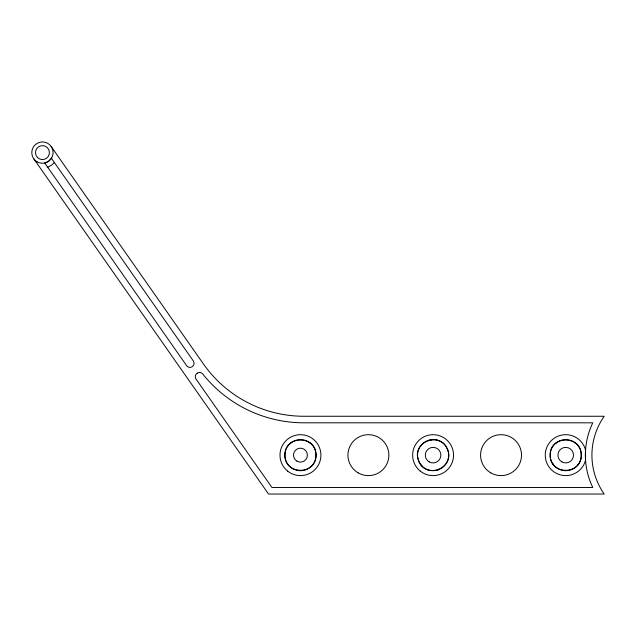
<?xml version="1.0" encoding="UTF-8"?>
<svg xmlns="http://www.w3.org/2000/svg" width="636" height="636" viewBox="0 0 636 636"><rect width="100%" height="100%" fill="white"/><g stroke="black" fill="none" stroke-linecap="round" stroke-linejoin="round"><path stroke-width="0.95" d="M585.414 454.144L585.541 460.241A20.471 20.471 0 0 1 554.051 471.96A20.471 20.471 0 0 1 554.02 438.355A20.471 20.471 0 0 1 585.533 450.018L585.478 458.206M51.429 158.308L193.32 360.938A4.094 4.094 0 0 1 192.311 366.646A4.094 4.094 0 0 1 186.61 365.636L44.727 162.999L48.551 161.321L51.659 157.927M578.021 464.67L578.76 463.485M54.402 162.554L51.365 165.344L47.7 167.244M290.175 443.578L291.566 442.378M555.443 443.578L556.834 442.378M437.743 469.988L439.19 469.368M429.96 439.913L431.518 439.754M437.091 440.184L438.514 440.629M426.987 469.368L428.433 469.988M574.61 442.378L576.001 443.578M309.342 442.378L310.734 443.578M420.786 464.67L422.145 466.101M33.724 158.714L268.527 494.037L604.2 494.037A67.718 67.718 0 0 1 604.2 416.262L303.976 416.262A122.812 122.812 0 0 1 203.385 363.895L51.158 146.503L51.659 147.282M552.676 463.485L553.415 464.67M418.496 460.551C425.715 480.562 456.584 467.309 447.052 448.3C439.897 431.598 412.422 441.901 418.138 459.152M315.989 454.358C317.253 475.593 283.656 475.593 284.92 454.358C285.015 435.318 315.893 435.318 315.989 454.358M581.256 454.358C582.512 475.593 548.924 475.593 550.188 454.358C550.283 435.318 581.161 435.318 581.256 454.358M197.216 373.205L197.009 373.348A4.094 4.094 0 0 0 196.007 379.048L271.938 487.486L592.784 487.486A74.269 74.269 0 0 1 592.784 422.813L303.976 422.813A129.354 129.354 0 0 1 202.765 374.008A4.094 4.094 0 0 0 197.216 373.205M37.119 161.822A10.645 10.645 0 0 0 53.09 152.608A10.645 10.645 0 0 0 37.119 143.386A10.645 10.645 0 0 0 37.119 161.822M358.171 472.874A20.471 20.471 0 0 0 388.874 455.145A20.471 20.471 0 0 0 358.171 437.425A20.471 20.471 0 0 0 358.171 472.874M287.655 471.117A20.471 20.471 0 0 0 320.687 458.246A20.471 20.471 0 0 0 293.021 436.081A20.471 20.471 0 0 0 287.655 471.117M490.809 472.874A20.471 20.471 0 0 0 521.512 455.145A20.471 20.471 0 0 0 490.809 437.425A20.471 20.471 0 0 0 490.809 472.874M420.285 471.117A20.471 20.471 0 0 0 453.317 458.246A20.471 20.471 0 0 0 425.659 436.081A20.471 20.471 0 0 0 420.285 471.117M425.309 468.621A15.558 15.558 0 0 0 448.642 455.145A15.558 15.558 0 0 0 425.309 441.678A15.558 15.558 0 0 0 425.309 468.621M429.197 461.887A7.775 7.775 0 0 0 440.867 455.145A7.775 7.775 0 0 0 429.197 448.412A7.775 7.775 0 0 0 429.197 461.887M554.719 466.148A15.558 15.558 0 0 0 580.748 459.176A15.558 15.558 0 0 0 561.691 440.12A15.558 15.558 0 0 0 554.719 466.148M561.834 461.887A7.775 7.775 0 0 0 573.497 455.145A7.775 7.775 0 0 0 561.834 448.412A7.775 7.775 0 0 0 561.834 461.887M292.679 468.621A15.558 15.558 0 0 0 316.012 455.145A15.558 15.558 0 0 0 292.679 441.678A15.558 15.558 0 0 0 292.679 468.621M296.972 461.18A6.956 6.956 0 0 0 307.411 455.145A6.956 6.956 0 0 0 296.972 449.119A6.956 6.956 0 0 0 296.972 461.18M37.524 157.529A6.956 6.956 0 0 0 49.163 154.405A6.956 6.956 0 0 0 40.64 145.882A6.956 6.956 0 0 0 37.524 157.529"/></g></svg>
